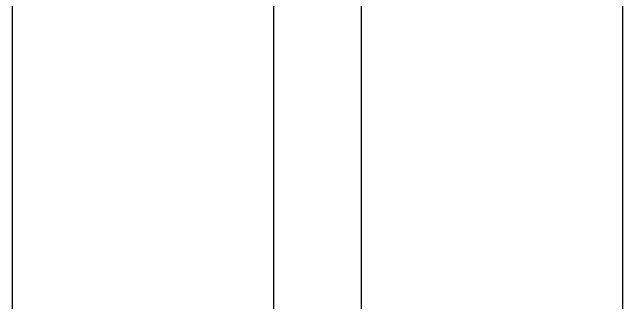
# Model space of a CAD drawing. Header units: millimetres. Extents: x -853432 to -773672, y -18171 to 22484.
# Drawn here: x -843432 to -842732, y 10938 to 11272 of the extents above; entities that cross this region are included whole.
import ezdxf
from ezdxf.xclip import XClip

# ---------------------------------------------------------------- set-up
doc = ezdxf.new("R2010")
doc.units = ezdxf.units.MM
doc.header["$XCLIPFRAME"] = 0
doc.layers.add('000 - WIPEOUT', color=250, linetype='Continuous')
doc.layers.add('A11_ALU.SOLID SHEET', color=2, linetype='Continuous')

# ---------------------------------------------------------------- blocks, each defined once
blk = doc.blocks.new('*U1002')
at = {"color": 3}
for points in [[(-1087.5, -1650), (1087.5, -1650), (1087.5, -1950), (-1087.5, -1950)], [(-1087.5, -2050), (1087.5, -2050), (1087.5, -2350), (-1087.5, -2350)]]:
    blk.add_wipeout(points, dxfattribs=at).dxf.layer = '000 - WIPEOUT'
at = {"layer": 'A11_ALU.SOLID SHEET', "color": 0, "linetype": 'ByBlock'}
for points in [[(-1087.5, -1950), (1087.5, -1950), (1087.5, -1650), (-1087.5, -1650)], [(-1087.5, -2350), (1087.5, -2350), (1087.5, -2050), (-1087.5, -2050)]]:
    blk.add_lwpolyline(points, close=True, dxfattribs=at)
blk = doc.blocks.new('*U1213')
at = {"layer": 'A11_ALU.SOLID SHEET', "color": 0, "linetype": 'ByBlock', "rotation": 90}
blk.add_blockref('*U1002', (-100400, 6927.5), dxfattribs=at)

msp = doc.modelspace()

# ---------------------------------------------------------------- block references
at = {"layer": 'A11_ALU.SOLID SHEET'}
ref = msp.add_blockref('*U1213', (-744682.37, 3579.02), dxfattribs=at)
XClip(ref).set_block_clipping_path([(-104690.1238047112, -9620.0029952966), (-34092.6543255156, 14392.9971737705)])

doc.saveas('drawing.dxf')
